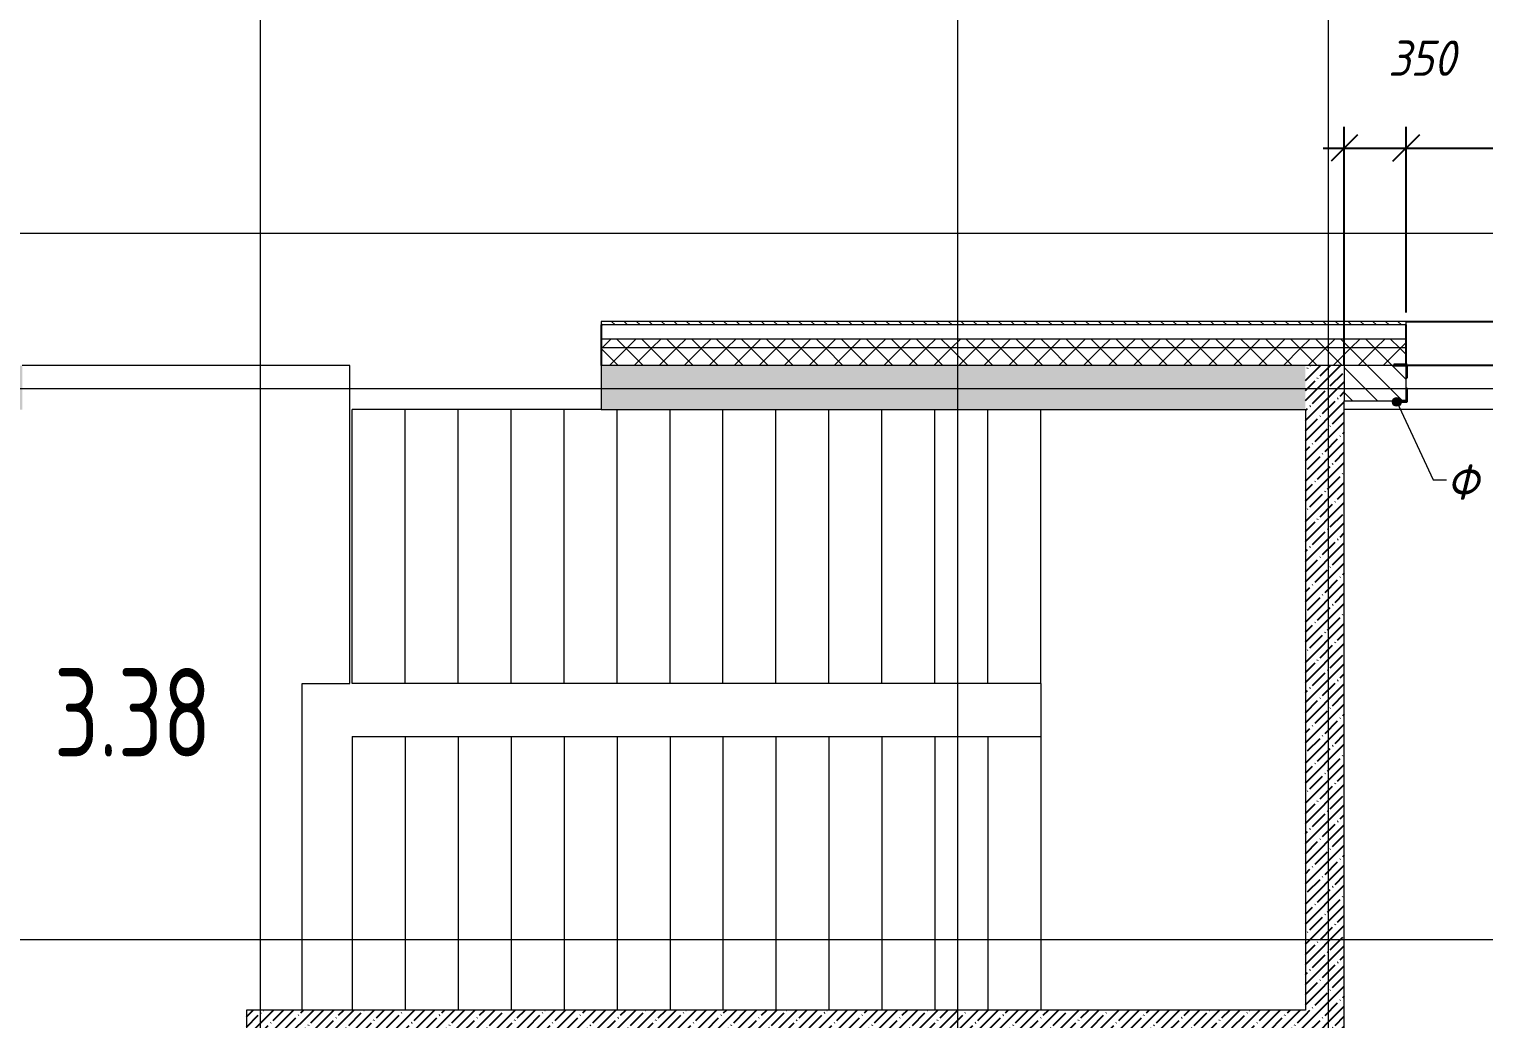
# Model space of a CAD drawing. Header units: millimetres. Extents: x 12986 to 523328, y -9759 to 30092.
# Drawn here: x 488780 to 497022, y 13831 to 19436 of the extents above; entities that cross this region are included whole.
import ezdxf

# ---------------------------------------------------------------- set-up
doc = ezdxf.new("R2010")
doc.units = ezdxf.units.MM
for name, color, linetype, lineweight in [('A-ANNO-DIMS', 7, 'Continuous', 9), ('A-AREA-IDEN', 7, 'Continuous', 9), ('A-DETL', 7, 'Continuous', 9), ('A-FLOR', 7, 'Continuous', 9), ('A-GENM-1', 7, 'Continuous', 25), ('A-GENM-IDEN', 7, 'Continuous', 9), ('A-WALL', 7, 'Continuous', 5), ('A-WALL-1', 7, 'Continuous', 25), ('A-WALL-FNSH-1', 7, 'Continuous', 9), ('A-WALL-PATT-1', 7, 'Continuous', 5), ('I-WALL', 7, 'Continuous', 5), ('S-STRS-1', 7, 'Continuous', 9), ('Оси-1', 7, 'Continuous', 20)]:
    doc.layers.add(name, color=color, linetype=linetype, lineweight=lineweight)
for name, color, linetype, lineweight, true_color in [('A-WALL-2', 7, 'Continuous', 13, 0x000000), ('A-WALL-3', 7, 'Continuous', 5, 0x000000), ('A-WALL-PATT-2', 7, 'Continuous', 5, 0xce0000)]:
    doc.layers.add(name, color=color, linetype=linetype, lineweight=lineweight, true_color=true_color)
doc.styles.add('ISOCPEUR_I_2', font='isocpeui.ttf', dxfattribs={"height": 300})
doc.styles.add('ISOCPEUR_I_3', font='isocpeui.ttf', dxfattribs={"width": 0.9, "height": 200})
doc.styles.add('СПДС', font='ГОСТ тип А.ttf', dxfattribs={"width": 0.9})
doc.dimstyles.new('ISO-2_0_0_9К_СРЕДНИЙ_1', dxfattribs={"dimscale": 304.8, "dimtxt": 199.196235, "dimasz": 0.492126, "dimexe": 0.393701, "dimexo": 0, "dimgap": 0, "dimtad": 1, "dimdec": 0, "dimzin": 0, "dimdsep": 46, "dimtxsty": 'ISOCPEUR_I_3', "dimblk1": 'OBLIQUE', "dimblk2": 'OBLIQUE', "dimsah": 1, "dimcen": 0.09, "dimdle": 0.393701, "dimazin": 0, "dimtfac": 1, "dimtdec": 4, "dimtix": 1, "dimtmove": 2, "dimatfit": 3, "dimfxl": 1, "dimtvp": 1, "dimtolj": 1, "dimtzin": 0, "dimarcsym": 2})
doc.dimstyles.new('ISO-2_0_0_9К_СРЕДНИЙ_2', dxfattribs={"dimscale": 304.8, "dimtxt": 199.196235, "dimasz": 0.492126, "dimexe": 0.393701, "dimexo": 0, "dimgap": 0, "dimtad": 1, "dimdec": 0, "dimzin": 0, "dimdsep": 46, "dimtxsty": 'ISOCPEUR_I_2', "dimblk1": 'OBLIQUE', "dimblk2": 'OBLIQUE', "dimsah": 1, "dimcen": 0.09, "dimdle": 0.393701, "dimazin": 0, "dimtfac": 1, "dimtdec": 4, "dimtix": 1, "dimtmove": 0, "dimatfit": 3, "dimfxl": 1, "dimtvp": 1, "dimtolj": 1, "dimtzin": 0, "dimarcsym": 2})
pattern_1 = [(45, (395430.81, -3869.25), (-70.71068, 70.71068), []), (135, (395430.81, -3869.25), (-70.71068, -70.71068), [])]
pattern_2 = [(45, (395430.81, -3869.25), (-57.024626, 57.024626), []), (45, (395487.83, -3869.25), (-57.024626, 57.024626), [100.806, -20.161, 3.353, -16.808])]

# ---------------------------------------------------------------- blocks, each defined once
blk = doc.blocks.new('Фахверк_СКБ_Уголок - Ф-11_200х2500 h-28441216-АР1_1_Кладочный план 3 этажа')
at = {"layer": 'A-GENM-1'}
for p, q in [((200, 156), (125, 156)), ((125, 156), (125, 81)), ((131, 81), (131, 150)), ((131, 150), (200, 150)), ((200, 150), (200, 156)), ((125, 81), (131, 81)), ((131, 19), (125, 19)), ((125, 19), (125, -56)), ((131, -50), (131, 19)), ((125, -56), (200, -56)), ((200, -50), (131, -50)), ((200, -56), (200, -50))]:
    blk.add_line(p, q, dxfattribs=at)
blk = doc.blocks.new('_Oblique')
at = {"color": 0, "linetype": 'ByBlock', "lineweight": -2}
blk.add_line((-0.5, -0.5), (0.5, 0.5), dxfattribs=at)
blk = doc.blocks.new('*D3659')
at = {"layer": 'A-ANNO-DIMS', "color": 0, "lineweight": -2, "transparency": 16777216}
for p, q in [((496230.8, 17530.7), (496230.8, 18882.4)), ((496580.8, 17830.7), (496580.8, 18882.4)), ((496110.8, 18762.4), (496700.8, 18762.4))]:
    blk.add_line(p, q, dxfattribs=at)
at = {"layer": 'Defpoints', "color": 0, "transparency": 16777216}
for p in [(496580.8, 18762.4), (496580.8, 17830.7), (496230.8, 17530.7)]:
    blk.add_point(p, dxfattribs=at)
at = {"layer": 'A-ANNO-DIMS', "color": 0, "lineweight": -2, "transparency": 16777216, "xscale": 150, "yscale": 150, "zscale": 150, "rotation": 180}
blk.add_blockref('_Oblique', (496230.8, 18762.4), dxfattribs=at)
at = {"layer": 'A-ANNO-DIMS', "color": 0, "lineweight": -2, "transparency": 16777216, "xscale": 150, "yscale": 150, "zscale": 150}
blk.add_blockref('_Oblique', (496580.8, 18762.4), dxfattribs=at)
at = {"layer": 'A-ANNO-DIMS', "color": 0, "transparency": 16777216, "insert": (496479.5, 19371.2), "char_height": 200, "width": 455.087, "attachment_point": 1, "line_spacing_factor": 1.149209, "style": 'ISOCPEUR_I_3'}
blk.add_mtext('\\A1;350', dxfattribs=at)
blk = doc.blocks.new('*D3660')
at = {"layer": 'A-ANNO-DIMS', "color": 0, "lineweight": -2, "transparency": 16777216}
for p, q in [((496580.8, 17830.7), (496580.8, 18882.4)), ((498880.8, 17830.7), (498880.8, 18882.4)), ((496460.8, 18762.4), (499000.8, 18762.4))]:
    blk.add_line(p, q, dxfattribs=at)
at = {"layer": 'Defpoints', "color": 0, "transparency": 16777216}
for p in [(498880.8, 18762.4), (496580.8, 17830.7), (498880.8, 17830.7)]:
    blk.add_point(p, dxfattribs=at)
at = {"layer": 'A-ANNO-DIMS', "color": 0, "lineweight": -2, "transparency": 16777216, "xscale": 150, "yscale": 150, "zscale": 150, "rotation": 180}
blk.add_blockref('_Oblique', (496580.8, 18762.4), dxfattribs=at)
at = {"layer": 'A-ANNO-DIMS', "color": 0, "lineweight": -2, "transparency": 16777216, "xscale": 150, "yscale": 150, "zscale": 150}
blk.add_blockref('_Oblique', (498880.8, 18762.4), dxfattribs=at)
at = {"layer": 'A-ANNO-DIMS', "color": 0, "transparency": 16777216, "insert": (497730.8, 18912.4), "char_height": 300, "width": 606.782, "attachment_point": 5, "style": 'ISOCPEUR_I_2'}
blk.add_mtext('\\A1;2300', dxfattribs=at)

msp = doc.modelspace()

# ---------------------------------------------------------------- hatches: boundary and pattern name
h = msp.add_hatch()
h.set_pattern_fill('FP_4', color=256, style=0, pattern_type=2)
h.set_pattern_definition(pattern_2)
h.paths.add_polyline_path([(496010.80855, 13660.74642), (496230.80855, 13660.74642), (496230.80855, 17530.74642), (496010.80855, 17530.74642), (496010.80855, 13880.74642)], flags=0)
h = msp.add_hatch()
h.set_pattern_fill('FP_4', color=256, style=0, pattern_type=2)
h.set_pattern_definition(pattern_2)
h.paths.add_polyline_path([(490010.80855, 9750.74641), (490230.80855, 9750.74641), (490230.80855, 13880.74642), (490010.80855, 13880.74642), (490010.80855, 11362.45803)], flags=0)
h = msp.add_hatch()
h.set_pattern_fill('FP_4', color=256, style=0, pattern_type=2)
h.set_pattern_definition(pattern_2)
h.paths.add_polyline_path([(496010.80855, 13660.74642), (496010.80855, 13880.74642), (490230.80855, 13880.74642), (490230.80855, 13660.74642), (494554.43975, 13660.74642)], flags=0)
at = {"layer": 'A-GENM-IDEN'}
h = msp.add_hatch(color=256, dxfattribs=at)
edge = h.paths.add_edge_path(flags=0)
edge.add_arc((496528.4752, 17324.74642), 25, 0, 360)
at = {"layer": 'A-WALL-PATT-1'}
h = msp.add_hatch(dxfattribs=at)
h.set_pattern_fill('FP_1', color=256, style=0, pattern_type=2)
h.set_pattern_definition([(135, (395430.81, -3869.25), (-70.71068, -70.71068), [])])
h.paths.add_polyline_path([(496230.80855, 17330.74642), (496580.80854, 17330.74642), (496580.80854, 17530.74642), (496230.80855, 17530.74642)], flags=0)
h.paths.add_polyline_path([(500081.02551, 17330.74642), (500081.02551, 17530.74642), (498880.80854, 17530.74642), (498880.80854, 17330.74642), (500012.02551, 17330.74642)], flags=0)
at = {"layer": 'A-WALL-PATT-2'}
h = msp.add_hatch(dxfattribs=at)
h.set_pattern_fill('FP_3', color=256, style=0, pattern_type=2)
h.set_pattern_definition([(135, (395430.81, -3869.254), (-35.35534, -35.35534), [])])
h.paths.add_polyline_path([(516216.04229, 17760.74642), (520760.80855, 17760.74642), (520760.80855, 17780.74642), (515581.02551, 17780.74642), (515581.02551, 17760.74642)], flags=0)
h.paths.add_polyline_path([(508980.80857, 17760.74642), (510131.25724, 17760.74642), (510131.25724, 17780.74642), (508980.80857, 17780.74642)], flags=0)
h.paths.add_polyline_path([(502280.59161, 17760.74642), (502281.25724, 17760.74642), (502280.59161, 17780.74642)], flags=0)
h.paths.add_polyline_path([(500081.02551, 17760.74642), (500081.02551, 17780.74642), (498880.80854, 17780.74642), (498880.80854, 17760.74642), (499969.84039, 17760.74642)], flags=0)
h.paths.add_polyline_path([(504481.25724, 17760.74642), (504481.25724, 17780.74642), (503181.25724, 17780.74642), (503181.25724, 17760.74642)], flags=0)
h.paths.add_polyline_path([(496580.80854, 17760.74642), (496580.80854, 17780.74642), (492020.80855, 17780.74642), (492020.80855, 17760.74642)], flags=0)
h = msp.add_hatch(dxfattribs=at)
h.set_pattern_fill('FP_2', color=256, style=0, pattern_type=2)
h.set_pattern_definition(pattern_1)
h.paths.add_polyline_path([(508980.80857, 17630.74642), (510131.25724, 17630.74642), (510131.25724, 17680.74642), (508980.80857, 17680.74642)], flags=0)
h.paths.add_polyline_path([(520660.80855, 17630.74642), (520660.80855, 17680.74642), (515581.02551, 17680.74642), (515581.02551, 17630.74642), (520610.80855, 17630.74642)], flags=0)
h.paths.add_polyline_path([(503181.25724, 17630.74642), (504481.25724, 17630.74642), (504481.25724, 17680.74642), (503181.25724, 17680.74642)], flags=0)
h.paths.add_polyline_path([(492020.80855, 17630.74642), (496580.80854, 17630.74642), (496580.80854, 17680.74642), (492020.80855, 17680.74642)], flags=0)
h.paths.add_polyline_path([(498880.80854, 17630.74642), (500081.02551, 17630.74642), (500081.02551, 17680.74642), (498880.80854, 17680.74642)], flags=0)
h = msp.add_hatch(dxfattribs=at)
h.set_pattern_fill('FP_2', color=256, style=0, pattern_type=2)
h.set_pattern_definition(pattern_1)
h.paths.add_polyline_path([(520610.80855, 17530.74642), (520610.80855, 17630.74642), (515581.02551, 17630.74642), (515581.02551, 17530.74642), (520510.80855, 17530.74642)], flags=0)
h.paths.add_polyline_path([(508980.80857, 17530.74642), (510131.25724, 17530.74642), (510131.25724, 17630.74642), (508980.80857, 17630.74642)], flags=0)
h.paths.add_polyline_path([(514680.80855, 17530.74642), (514681.02551, 17530.74642), (514680.80855, 17630.74642)], flags=0)
h.paths.add_polyline_path([(504481.25724, 17530.74642), (504481.25724, 17630.74642), (503181.25724, 17630.74642), (503181.25724, 17530.74642)], flags=0)
h.paths.add_polyline_path([(502280.59161, 17530.74642), (502281.25724, 17530.74642), (502280.59161, 17630.74642)], flags=0)
h.paths.add_polyline_path([(499969.84039, 17530.74642), (500012.02551, 17530.74642), (500012.02551, 17536.74642), (500081.02551, 17536.74642), (500081.02551, 17630.74642), (498880.80854, 17630.74642), (498881.33027, 17536.74642), (498949.80854, 17536.49538), (498949.80854, 17530.74642)], flags=0)
h.paths.add_polyline_path([(496010.80855, 17530.74642), (496511.80854, 17530.74642), (496511.80854, 17536.74642), (496580.80854, 17536.74642), (496580.80854, 17630.74642), (492020.80855, 17630.74642), (492020.80855, 17530.74642)], flags=0)
h = msp.add_hatch(dxfattribs=at)
h.set_pattern_fill('FP_4', color=256, style=0, pattern_type=2)
h.set_pattern_definition(pattern_2)
h.paths.add_polyline_path([(496010.80855, 17280.74642), (496010.80855, 17530.74642), (492020.80855, 17530.74642), (492020.80855, 17280.74642)], flags=0)
h.paths.add_polyline_path([(488490.80855, 17280.74642), (488740.80855, 17280.74642), (488740.80855, 17530.74642), (488490.80855, 17530.74642)], flags=0)

# ---------------------------------------------------------------- linework, layer by layer
at = {"layer": 'A-DETL'}
msp.add_line((496580.80854, 17680.74642), (492020.80855, 17680.74642), dxfattribs=at)
at = {"layer": 'A-FLOR'}
for p, q in [((490595.80855, 17530.74642), (488740.80855, 17530.74642)), ((490595.80855, 15730.74642), (490595.80855, 17530.74642)), ((490325.80855, 13880.74642), (490325.80855, 15730.74642)), ((490325.80855, 15730.74642), (490595.80855, 15730.74642))]:
    msp.add_line(p, q, dxfattribs=at)
at = {"layer": 'A-GENM-IDEN'}
for p, q in [((496528.4752, 17324.74642), (496733.92482, 16882.45541)), ((496733.92482, 16882.45541), (496810.47524, 16882.45541))]:
    msp.add_line(p, q, dxfattribs=at)
msp.add_circle((496528.4752, 17324.74642), 25, dxfattribs=at)
at = {"layer": 'A-WALL'}
for p, q in [((496580.80854, 17760.74642), (492020.80855, 17760.74642)), ((496580.80854, 17630.74642), (492020.80855, 17630.74642))]:
    msp.add_line(p, q, dxfattribs=at)
at = {"layer": 'A-WALL-1'}
for p, q in [((492020.80855, 17760.74642), (492020.80855, 17530.74642)), ((496580.80854, 17780.74642), (498880.80854, 17780.74642)), ((496580.80854, 17536.74642), (496580.80854, 17760.74642)), ((498874.80854, 17530.74642), (496586.80854, 17530.74642))]:
    msp.add_line(p, q, dxfattribs=at)
at = {"layer": 'A-WALL-2'}
for p, q in [((496511.80854, 17530.74642), (496230.80855, 17530.74642)), ((496230.80855, 17530.74642), (496230.80855, 17330.74642)), ((496580.80854, 17399.74642), (496580.80854, 17461.74642)), ((496230.80855, 17330.74642), (496511.80854, 17330.74642))]:
    msp.add_line(p, q, dxfattribs=at)
at = {"layer": 'A-WALL-3'}
for p, q in [((492020.80855, 17530.74642), (492020.80855, 17280.74642)), ((496230.80855, 17530.74642), (492020.80855, 17530.74642)), ((496230.80855, 13660.74642), (496230.80855, 17330.74642)), ((492020.80855, 17280.74642), (496010.80855, 17280.74642)), ((496010.80855, 17280.74642), (496010.80855, 13880.74642)), ((490010.80855, 13880.74642), (490010.80855, 9750.74641)), ((496010.80855, 13880.74642), (490010.80855, 13880.74642))]:
    msp.add_line(p, q, dxfattribs=at)
at = {"layer": 'A-WALL-FNSH-1'}
for p, q in [((496580.80854, 17780.74642), (492020.80855, 17780.74642)), ((492020.80855, 17780.74642), (492020.80855, 17760.74642)), ((496580.80854, 17760.74642), (496580.80854, 17780.74642))]:
    msp.add_line(p, q, dxfattribs=at)
at = {"layer": 'I-WALL'}
msp.add_line((500980.80855, 17280.74642), (496230.80855, 17280.74642), dxfattribs=at)
at = {"layer": 'S-STRS-1'}
for p, q in [((490610.80855, 15730.74642), (490610.80855, 17280.74642)), ((490910.80855, 17280.74642), (490610.80855, 17280.74642)), ((491210.80855, 17280.74642), (490910.80855, 17280.74642)), ((490910.80855, 15730.74642), (490910.80855, 17280.74642)), ((490910.80855, 15730.74642), (490910.80855, 17280.74642)), ((491510.80855, 17280.74642), (491210.80855, 17280.74642)), ((491210.80855, 15730.74642), (491210.80855, 17280.74642)), ((491210.80855, 15730.74642), (491210.80855, 17280.74642)), ((491810.80855, 17280.74642), (491510.80855, 17280.74642)), ((491510.80855, 15730.74642), (491510.80855, 17280.74642)), ((491510.80855, 15730.74642), (491510.80855, 17280.74642)), ((492020.80855, 17280.74642), (491810.80855, 17280.74642)), ((491810.80855, 15730.74642), (491810.80855, 17280.74642)), ((491810.80855, 15730.74642), (491810.80855, 17280.74642)), ((492110.80855, 15730.74642), (492110.80855, 17280.74642)), ((492110.80855, 15730.74642), (492110.80855, 17280.74642)), ((492410.80855, 15730.74642), (492410.80855, 17280.74642)), ((492410.80855, 15730.74642), (492410.80855, 17280.74642)), ((492710.80855, 15730.74642), (492710.80855, 17280.74642)), ((492710.80855, 15730.74642), (492710.80855, 17280.74642)), ((493010.80855, 15730.74642), (493010.80855, 17280.74642)), ((493010.80855, 15730.74642), (493010.80855, 17280.74642)), ((493310.80855, 15730.74642), (493310.80855, 17280.74642)), ((493310.80855, 15730.74642), (493310.80855, 17280.74642)), ((493610.80855, 15730.74642), (493610.80855, 17280.74642)), ((493610.80855, 15730.74642), (493610.80855, 17280.74642)), ((493910.80855, 15730.74642), (493910.80855, 17280.74642)), ((493910.80855, 15730.74642), (493910.80855, 17280.74642)), ((494210.80855, 15730.74642), (494210.80855, 17280.74642)), ((494210.80855, 15730.74642), (494210.80855, 17280.74642)), ((494510.80855, 15730.74642), (494510.80855, 17280.74642)), ((494510.80855, 15730.74642), (494510.80855, 17280.74642)), ((490910.80855, 15730.74642), (490610.80855, 15730.74642)), ((491210.80855, 15730.74642), (490910.80855, 15730.74642)), ((491510.80855, 15730.74642), (491210.80855, 15730.74642)), ((491810.80855, 15730.74642), (491510.80855, 15730.74642)), ((492110.80855, 15730.74642), (491810.80855, 15730.74642)), ((492410.80855, 15730.74642), (492110.80855, 15730.74642)), ((492710.80855, 15730.74642), (492410.80855, 15730.74642)), ((493010.80855, 15730.74642), (492710.80855, 15730.74642)), ((493310.80855, 15730.74642), (493010.80855, 15730.74642)), ((493610.80855, 15730.74642), (493310.80855, 15730.74642)), ((493910.80855, 15730.74642), (493610.80855, 15730.74642)), ((494210.80855, 15730.74642), (493910.80855, 15730.74642)), ((494510.80855, 15730.74642), (494210.80855, 15730.74642)), ((494510.80855, 15730.74642), (494510.80855, 15430.74642)), ((490610.80855, 15430.74642), (490610.80855, 13880.74642)), ((490610.80855, 15430.74642), (490910.80855, 15430.74642)), ((490610.80855, 15430.74642), (490610.80855, 13880.74642)), ((490910.80855, 15430.74642), (491210.80855, 15430.74642)), ((490910.80855, 15430.74642), (490910.80855, 13880.74642)), ((490910.80855, 15430.74642), (490910.80855, 13880.74642)), ((491210.80855, 15430.74642), (491510.80855, 15430.74642)), ((491210.80855, 15430.74642), (491210.80855, 13880.74642)), ((491210.80855, 15430.74642), (491210.80855, 13880.74642)), ((491510.80855, 15430.74642), (491810.80855, 15430.74642)), ((491510.80855, 15430.74642), (491510.80855, 13880.74642)), ((491510.80855, 15430.74642), (491510.80855, 13880.74642)), ((491810.80855, 15430.74642), (492110.80855, 15430.74642)), ((491810.80855, 15430.74642), (491810.80855, 13880.74642)), ((491810.80855, 15430.74642), (491810.80855, 13880.74642)), ((492110.80855, 15430.74642), (492410.80855, 15430.74642)), ((492110.80855, 15430.74642), (492110.80855, 13880.74642)), ((492110.80855, 15430.74642), (492110.80855, 13880.74642)), ((492410.80855, 15430.74642), (492710.80855, 15430.74642)), ((492410.80855, 15430.74642), (492410.80855, 13880.74642)), ((492410.80855, 15430.74642), (492410.80855, 13880.74642)), ((492710.80855, 15430.74642), (493010.80855, 15430.74642)), ((492710.80855, 15430.74642), (492710.80855, 13880.74642)), ((492710.80855, 15430.74642), (492710.80855, 13880.74642)), ((493010.80855, 15430.74642), (493310.80855, 15430.74642)), ((493010.80855, 15430.74642), (493010.80855, 13880.74642)), ((493010.80855, 15430.74642), (493010.80855, 13880.74642)), ((493310.80855, 15430.74642), (493610.80855, 15430.74642)), ((493310.80855, 15430.74642), (493310.80855, 13880.74642)), ((493310.80855, 15430.74642), (493310.80855, 13880.74642)), ((493610.80855, 15430.74642), (493910.80855, 15430.74642)), ((493610.80855, 15430.74642), (493610.80855, 13880.74642)), ((493610.80855, 15430.74642), (493610.80855, 13880.74642)), ((493910.80855, 15430.74642), (494210.80855, 15430.74642)), ((493910.80855, 15430.74642), (493910.80855, 13880.74642)), ((493910.80855, 15430.74642), (493910.80855, 13880.74642)), ((494210.80855, 15430.74642), (494510.80855, 15430.74642)), ((494210.80855, 15430.74642), (494210.80855, 13880.74642)), ((494210.80855, 15430.74642), (494210.80855, 13880.74642)), ((494510.80855, 15430.74642), (494510.80855, 13880.74642)), ((494510.80855, 15430.74642), (494510.80855, 13880.74642))]:
    msp.add_line(p, q, dxfattribs=at)
at = {"layer": 'Оси-1'}
for p, q in [((490090.80852, -8019.25359), (490090.80852, 24767.68957)), ((494040.80852, -8019.25359), (494040.80852, 24767.68957)), ((496140.80852, -8019.25359), (496140.80852, 24767.68957)), ((389220.80855, 18280.74648), (521382.43658, 18280.74648)), ((389220.80855, 17400.74641), (521382.43658, 17400.74641)), ((389220.80855, 14280.74648), (521382.43658, 14280.74648))]:
    msp.add_line(p, q, dxfattribs=at)

# ---------------------------------------------------------------- block references
at = {"layer": 'A-GENM-1', "rotation": 180}
msp.add_blockref('Фахверк_СКБ_Уголок - Ф-11_200х2500 h-28441216-АР1_1_Кладочный план 3 этажа', (496711.80854, 17480.74642), dxfattribs=at)

# ---------------------------------------------------------------- texts
at = {"layer": 'A-AREA-IDEN', "insert": (488920.50148, 15816.47622), "char_height": 500, "width": 1327.5945, "attachment_point": 1, "style": 'СПДС'}
msp.add_mtext('3.38', dxfattribs=at)
at = {"layer": 'A-GENM-IDEN', "insert": (496810.47524, 16970.06999), "char_height": 200, "width": 230.886, "attachment_point": 1, "style": 'ISOCPEUR_I_2'}
msp.add_mtext('\\fISOCPEUR|b0|i1|c204|p34|;\\W.9;Ф', dxfattribs=at)

# ---------------------------------------------------------------- dimensions: what is measured, and where the dimension line sits
at = {"layer": 'A-ANNO-DIMS'}
dim = msp.add_linear_dim(base=(496580.80854, 18762.3549), p1=(496230.80855, 17530.74642), p2=(496580.80854, 17830.74642), dimstyle='ISO-2_0_0_9К_СРЕДНИЙ_1', override={"dimpost": '<>', "dimfxl": 460.977212}, dxfattribs=at)
dim.commit()
dim.dimension.update_dxf_attribs({"geometry": '*D3659', "text_midpoint": (496707.07083, 19237.89337), "dimtype": 160})
dim = msp.add_linear_dim(base=(498880.80854, 18762.3549), p1=(496580.80854, 17830.74642), p2=(498880.80854, 17830.74642), dimstyle='ISO-2_0_0_9К_СРЕДНИЙ_2', override={"dimpost": '<>', "dimfxl": 2300}, dxfattribs=at)
dim.commit()
dim.dimension.update_dxf_attribs({"geometry": '*D3660', "text_midpoint": (497730.80854, 18912.3549)})

doc.saveas('drawing.dxf')
